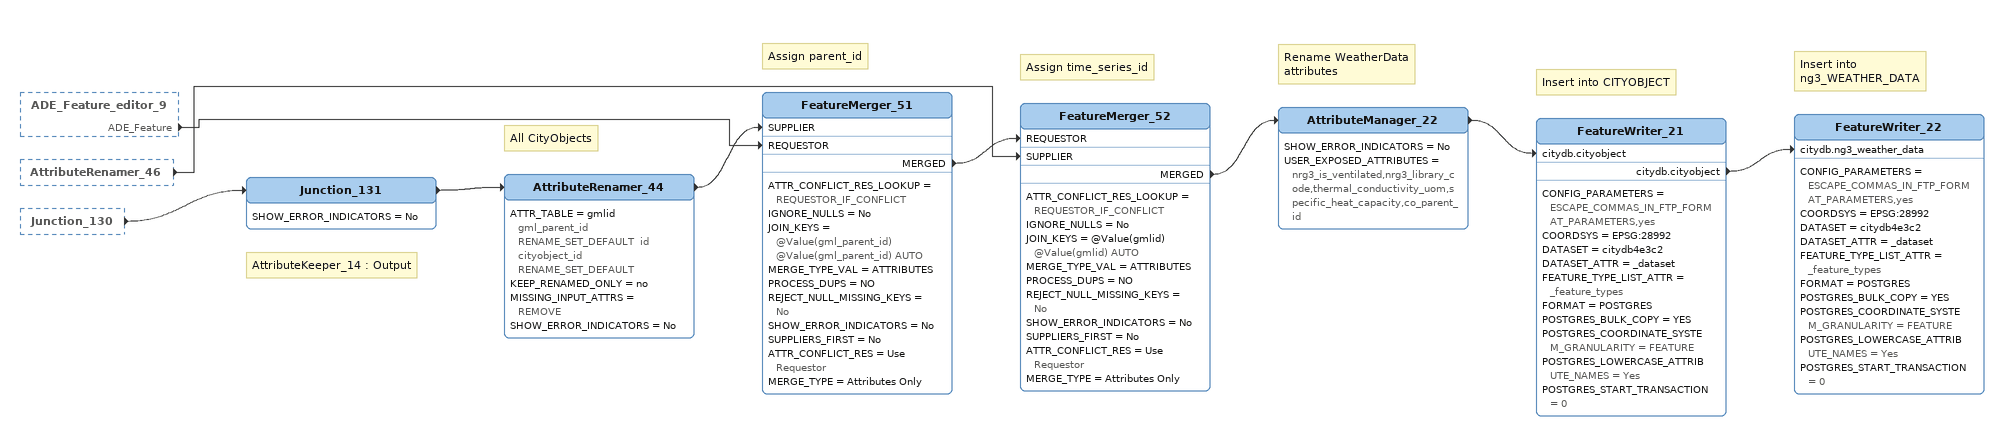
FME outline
ADE_Feature_editor_9 [outside]
    ADE_Feature -> FeatureMerger_51 [REQUESTOR]
AttributeRenamer_46 [outside]
    -> FeatureMerger_52 [SUPPLIER]
Junction_130 [outside]
    -> Junction_131
Note: AttributeKeeper_14 : Output
Junction_131
    SHOW_ERROR_INDICATORS = No
    -> AttributeRenamer_44
Note: All CityObjects
AttributeRenamer_44
    ATTR_TABLE = gmlid gml_parent_id RENAME_SET_DEFAULT  id cityobject_id RENAME_SET_DEFAULT
    KEEP_RENAMED_ONLY = no
    MISSING_INPUT_ATTRS = REMOVE
    SHOW_ERROR_INDICATORS = No
    -> FeatureMerger_51 [SUPPLIER]
Note: Assign parent_id
FeatureMerger_51
    ATTR_CONFLICT_RES_LOOKUP = REQUESTOR_IF_CONFLICT
    IGNORE_NULLS = No
    JOIN_KEYS = @Value(gml_parent_id) @Value(gml_parent_id) AUTO
    MERGE_TYPE_VAL = ATTRIBUTES
    PROCESS_DUPS = NO
    REJECT_NULL_MISSING_KEYS = No
    SHOW_ERROR_INDICATORS = No
    SUPPLIERS_FIRST = No
    ATTR_CONFLICT_RES = Use Requestor
    MERGE_TYPE = Attributes Only
    MERGED -> FeatureMerger_52 [REQUESTOR]
Note: Assign time_series_id
FeatureMerger_52
    ATTR_CONFLICT_RES_LOOKUP = REQUESTOR_IF_CONFLICT
    IGNORE_NULLS = No
    JOIN_KEYS = @Value(gmlid) @Value(gmlid) AUTO
    MERGE_TYPE_VAL = ATTRIBUTES
    PROCESS_DUPS = NO
    REJECT_NULL_MISSING_KEYS = No
    SHOW_ERROR_INDICATORS = No
    SUPPLIERS_FIRST = No
    ATTR_CONFLICT_RES = Use Requestor
    MERGE_TYPE = Attributes Only
    MERGED -> AttributeManager_22
Note: Rename WeatherData attributes
AttributeManager_22
    SHOW_ERROR_INDICATORS = No
    USER_EXPOSED_ATTRIBUTES = nrg3_is_ventilated,nrg3_library_code,thermal_conductivity_uom,specific_heat_capacity,co_parent_id
    -> FeatureWriter_21 [citydb.cityobject]
Note: Insert into CITYOBJECT
FeatureWriter_21
    CONFIG_PARAMETERS = ESCAPE_COMMAS_IN_FTP_FORMAT_PARAMETERS,yes
    COORDSYS = EPSG:28992
    DATASET = citydb4e3c2
    DATASET_ATTR = _dataset
    FEATURE_TYPE_LIST_ATTR = _feature_types
    FORMAT = POSTGRES
    POSTGRES_BULK_COPY = YES
    POSTGRES_COORDINATE_SYSTEM_GRANULARITY = FEATURE
    POSTGRES_LOWERCASE_ATTRIBUTE_NAMES = Yes
    POSTGRES_START_TRANSACTION = 0
    citydb.cityobject -> FeatureWriter_22 [citydb.ng3_weather_data]
Note: Insert into ng3_WEATHER_DATA
FeatureWriter_22
    CONFIG_PARAMETERS = ESCAPE_COMMAS_IN_FTP_FORMAT_PARAMETERS,yes
    COORDSYS = EPSG:28992
    DATASET = citydb4e3c2
    DATASET_ATTR = _dataset
    FEATURE_TYPE_LIST_ATTR = _feature_types
    FORMAT = POSTGRES
    POSTGRES_BULK_COPY = YES
    POSTGRES_COORDINATE_SYSTEM_GRANULARITY = FEATURE
    POSTGRES_LOWERCASE_ATTRIBUTE_NAMES = Yes
    POSTGRES_START_TRANSACTION = 0
